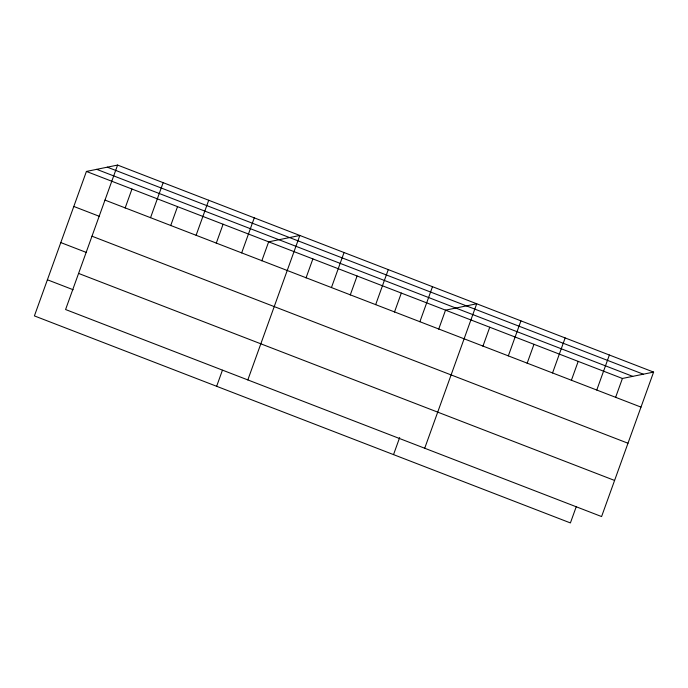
<?xml version="1.0" encoding="UTF-8"?>
<svg xmlns="http://www.w3.org/2000/svg" width="688" height="688" viewBox="0 0 688 688"><rect width="100%" height="100%" fill="white"/><g stroke="black" fill="none" stroke-linecap="round" stroke-linejoin="round"><path stroke-width="1.03" d="M117.596 165.068L65.584 309.531L601.587 516.559L653.6 372.096L117.596 165.068L86.413 171.441L34.4 315.904L570.404 522.932L576.183 506.875M125.13 208.051L131.967 189.037M150.543 217.683L163.151 182.664M170.684 225.647L177.53 206.632M196.106 235.287L208.713 200.26M216.247 243.242L223.093 224.228M241.669 252.883L254.276 217.864M216.643 386.295L222.422 370.239M261.81 260.838L268.655 241.832L299.839 235.459L247.826 379.922M306.031 277.918L312.877 258.912M331.444 287.558L344.052 252.539M350.252 294.997L357.098 275.991M375.665 304.638L388.273 269.619M394.473 312.077L401.319 293.071M419.886 321.717L432.494 286.698M393.527 454.613L399.668 437.559M438.695 329.156L445.532 310.15L476.715 303.778L424.711 448.241M482.916 346.236L489.753 327.23M508.329 355.877L520.936 320.857M527.128 363.316L533.974 344.31M552.55 372.956L565.158 337.937M571.35 380.395L578.195 361.389M596.771 390.036L609.379 355.017M615.571 397.475L622.416 378.469L653.6 372.096M107.302 167.175L643.306 374.195M96.698 169.334L632.711 376.362M86.413 171.441L622.416 378.469M104.98 200.088L640.992 407.115M73.805 206.46L99.554 216.402M91.986 236.208L627.989 443.235M60.802 242.58L86.55 252.522M78.587 273.42L614.59 480.448M47.403 279.784L73.152 289.734"/></g></svg>
